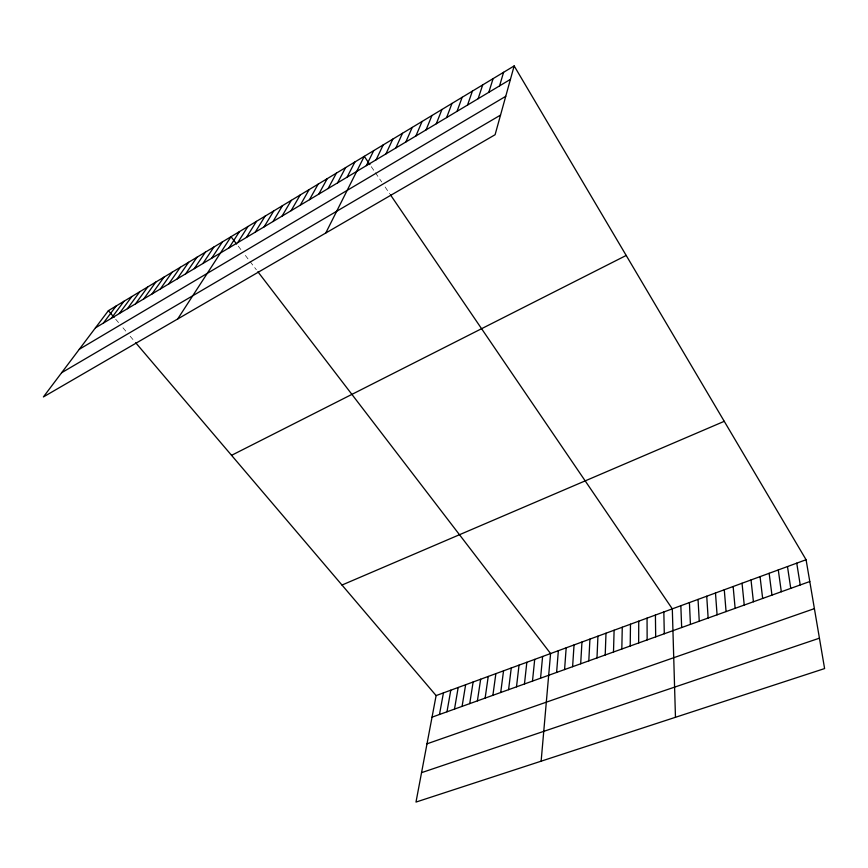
<?xml version="1.0" encoding="UTF-8"?>
<svg xmlns="http://www.w3.org/2000/svg" width="868" height="868" viewBox="0 0 868 868"><rect width="100%" height="100%" fill="white"/><g stroke="black" fill="none" stroke-linecap="round" stroke-linejoin="round"><path stroke-width="0.65" stroke-dasharray="4.34 3.25" d="M115.704 319.261L118.927 323.048M122.963 327.789L126.164 331.543M130.157 336.241L134.92 341.829M238.223 246.111L241.391 250.244M245.362 255.431L249.3 260.563M250.093 261.583L256.353 269.753M371.276 166.656L374.759 171.766M375.453 172.786L381.681 181.944M385.132 187.011L389.689 193.705"/><path stroke-width="1.3" d="M638.653 642.971L638.74 621.184M630.211 645.998L630.483 624.211M621.824 649.014L622.269 627.228M613.492 652.009L614.11 630.222M605.213 654.982L605.994 633.206M596.989 657.933L597.933 636.168M588.808 660.863L589.925 639.108M580.681 663.781L581.961 642.038M572.609 666.689L574.041 644.935M564.58 669.564L566.175 647.832M556.605 672.429L558.352 650.696M541.133 761.182L550.583 653.55L257.915 271.793M540.558 678.19L542.619 656.479M532.485 681.087L534.71 659.387M524.467 683.973L526.843 662.273M516.503 686.827L519.031 665.138M508.583 689.669L511.263 667.991M500.717 692.501L503.538 670.823M492.894 695.301L495.867 673.644M485.125 698.1L488.239 676.443M477.4 700.867L480.655 679.232M469.729 703.622L473.125 681.998M462.091 706.368L465.628 684.744M454.506 709.091L458.185 687.478M446.977 711.793L450.785 690.201M439.479 714.483L443.429 692.903M135.712 342.762L436.116 695.583L415.989 802.075L824.6 668.566L806.079 559.73L514.16 65.925L108.392 310.668L43.4 396.936L495.096 134.724L514.16 65.925M499.577 85.867L503.581 72.304M488.803 92.323L493.1 78.63M478.127 98.713L482.695 84.901M467.537 105.061L472.387 91.129M457.035 111.343L462.156 97.292M446.619 117.581L452 103.411M436.289 123.766L441.942 109.487M426.058 129.896L431.949 115.509M415.902 135.972L422.054 121.487M405.823 142.005L412.224 127.412M395.841 147.983L402.481 133.292M385.924 153.918L392.813 139.119M376.104 159.799L383.211 144.902M366.35 165.636L373.696 150.652M325.76 233.015L364.256 156.338L369.876 164.594M347.091 177.17L354.893 161.99M337.576 182.866L345.594 167.6M328.137 188.519L336.372 173.166M318.773 194.128L327.214 178.689M309.485 199.694L318.133 184.157M300.263 205.206L309.116 189.604M291.116 210.685L300.176 194.996M282.046 216.121L291.301 200.345M273.04 221.514L282.491 205.662M264.111 226.863L273.756 210.935M255.246 232.168L265.076 216.165M246.447 237.431L256.461 221.362M237.723 242.66L247.922 226.515M229.054 247.847L239.438 231.626M177.69 318.979L231.018 236.704L236.617 244.017M211.673 258.252L222.403 241.901M202.949 263.481L213.864 247.054M194.302 268.657L205.38 252.176M185.709 273.8L196.96 257.243M177.191 278.899L188.606 262.288M168.739 283.966L180.316 267.29M160.341 288.99L172.092 272.248M152.019 293.97L163.922 277.174M143.752 298.918L155.806 282.067M135.549 303.833L147.766 286.928M127.412 308.704L139.77 291.746M119.328 313.543L131.838 296.531M111.31 318.35L123.972 301.272M103.357 323.113L116.149 305.992M95.447 327.844L510.438 79.368M79.303 349.272L505.74 96.315M61.639 372.719L500.532 115.097M231.561 455.331L626.208 255.452M341.992 585.043L724.259 421.316M436.116 695.583L806.079 559.73M432.036 717.163L809.79 581.527M426.991 743.822L814.401 608.631M421.544 772.661L819.425 638.186M108.392 310.668L114.077 317.352M390.448 194.823L672.309 608.859L675.467 717.293M796.748 563.158L800.231 584.956M787.482 566.565L790.748 588.363M778.281 569.94L781.319 591.748M769.135 573.303L771.956 595.101M760.043 576.634L762.657 598.443M751.015 579.954L753.424 601.763M742.042 583.253L744.245 605.061M733.135 586.518L735.131 608.327M724.281 589.773L726.071 611.582M715.482 593.007L717.076 614.815M706.736 596.218L708.136 618.027M698.046 599.408L699.25 621.217M689.409 602.576L690.429 624.385M680.837 605.723L681.662 627.531M663.836 611.962L664.291 633.77M655.416 615.054L655.687 636.852M647.051 618.125L647.148 639.922"/></g></svg>
